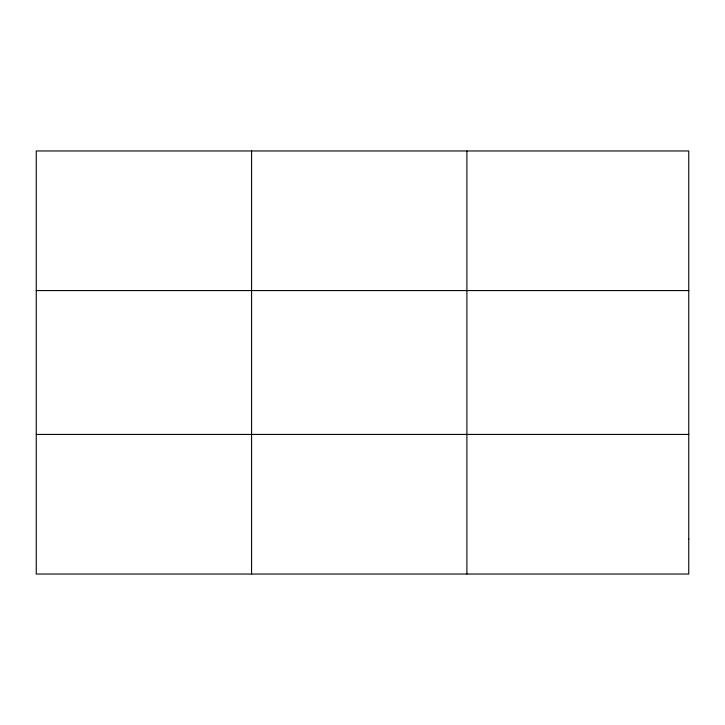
<?xml version="1.0" encoding="UTF-8"?>
<svg xmlns="http://www.w3.org/2000/svg" width="725" height="725" viewBox="0 0 725 725"><rect width="100%" height="100%" fill="white"/><g stroke="black" fill="none" stroke-linecap="round" stroke-linejoin="round"><path stroke-width="1.09" d="M251.575 574.037L251.575 150.963M466.9 574.037L466.9 150.963M36.25 290.58L688.75 290.58M36.25 434.42L688.75 434.42M688.75 539.128L688.75 574.037L36.25 574.037L36.25 150.963L688.75 150.963L688.75 539.128"/></g></svg>
